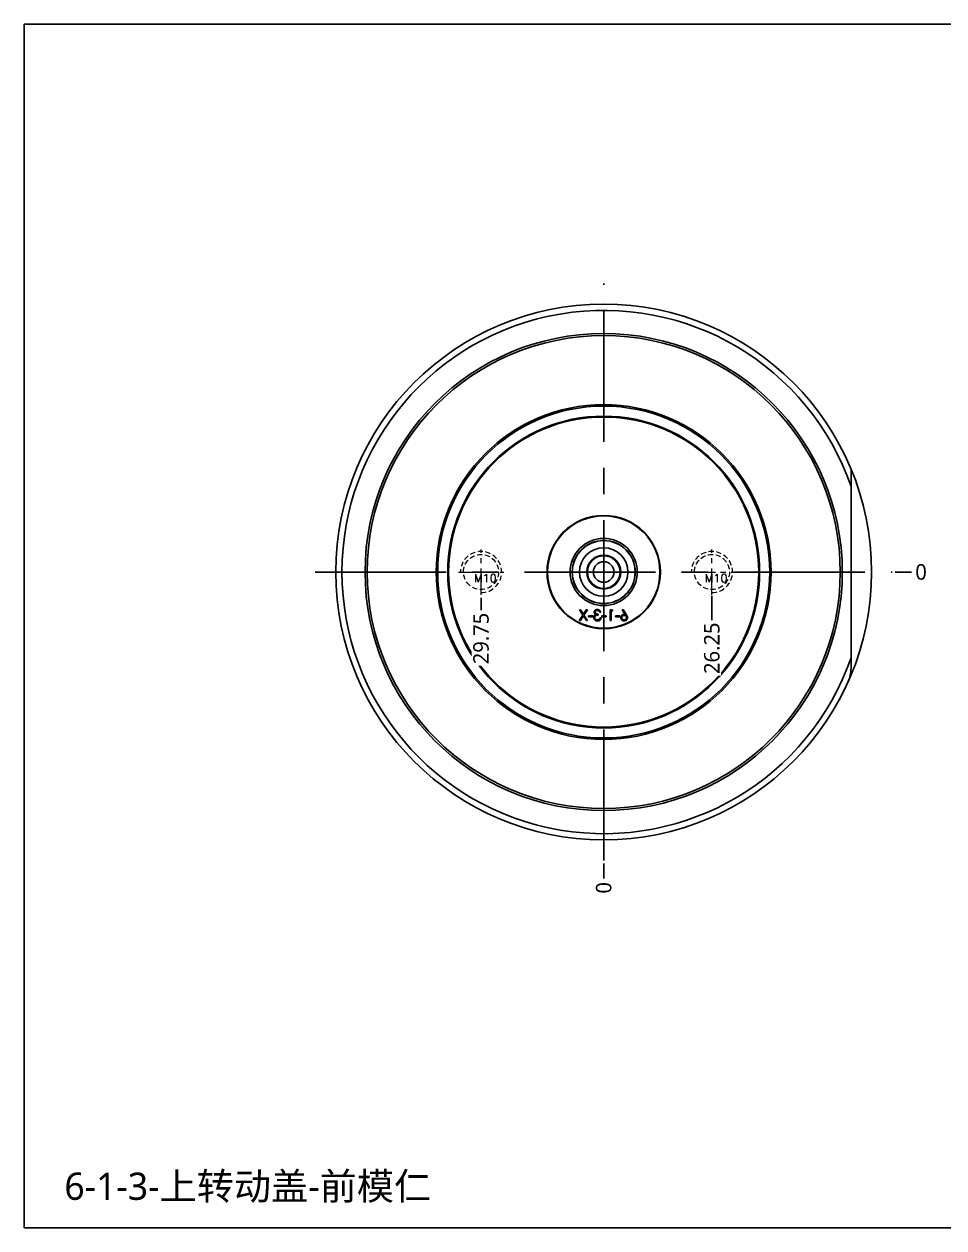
# Model space of a CAD drawing. Header units: millimetres. Extents: x 28 to 1246, y 183 to 662.
# Drawn here: x 832.6 to 1055.7, y 182.9 to 475.1 of the extents above; entities that cross this region are included whole.
import ezdxf
from ezdxf.lldxf.tags import DXFTag

# ---------------------------------------------------------------- set-up
doc = ezdxf.new("R2010")
doc.units = ezdxf.units.MM
doc.linetypes.add('CENTER', pattern=[50.8, 31.75, -6.35, 6.35, -6.35])
doc.linetypes.add('HIDDEN', pattern=[9.525, 6.35, -3.175])
doc.layers.add('1', color=7, linetype='Continuous', true_color=0xffffff)
for name, color, linetype, lineweight in [('dim', 82, 'Continuous', 9), ('moldbase', 7, 'Continuous', 20), ('screw', 33, 'Continuous', 13)]:
    doc.layers.add(name, color=color, linetype=linetype, lineweight=lineweight)
doc.styles.add('Capful-A', font='')
doc.styles.get("Standard").update_dxf_attribs({"font": 'arial.ttf'})
doc.styles.add('TXT', font='txt.shx', dxfattribs={"bigfont": 'gbcbig.shx'})
doc.styles.get('Capful-A').set_extended_font_data('Microsoft YaHei')
tags = doc.linetypes.add('DASHED', pattern=[25.72, 12.86, -12.86]).pattern_tags.tags
tags[6:7] = [DXFTag(74, 4), DXFTag(75, 0), DXFTag(340, '0'), DXFTag(46, 0.0), DXFTag(50, 0.0), DXFTag(44, 0.0), DXFTag(45, 0.0)]
tags[4:5] = [DXFTag(74, 4), DXFTag(75, 0), DXFTag(340, '0'), DXFTag(46, 0.0), DXFTag(50, 0.0), DXFTag(44, 0.0), DXFTag(45, 0.0)]
doc.dimstyles.new('Capful-A-1.5', dxfattribs={"dimscale": 1.5, "dimtxt": 2.5, "dimasz": 2.5, "dimexe": 1.5, "dimexo": 1, "dimgap": 1.5, "dimtad": 0, "dimdsep": 46, "dimtxsty": 'Capful-A', "dimcen": 0, "dimclrt": 2, "dimazin": 2, "dimtfac": 1, "dimtmove": 0, "dimatfit": 3, "dimfxl": 0, "dimtolj": 1, "dimtzin": 0, "dimarcsym": 0})

# ---------------------------------------------------------------- blocks, each defined once
blk = doc.blocks.new('TK')
for p, q in [((0, 0), (0, 294)), ((0, 294), (415.8, 294)), ((415.8, 0), (0, 0))]:
    blk.add_line(p, q)
blk = doc.blocks.new('screw_m10_g')
at = {"layer": 'screw', "color": 1, "linetype": 'CENTER', "ltscale": 0.2}
for p, q in [((0, -5.5), (0, 5.5)), ((-5.5, 0), (5.5, 0))]:
    blk.add_line(p, q, dxfattribs=at)
at = {"layer": 'screw', "color": 33, "linetype": 'HIDDEN', "ltscale": 0.2}
blk.add_circle((0, 0), 4.25, dxfattribs=at)
at = {"layer": 'screw', "color": 92, "linetype": 'HIDDEN', "ltscale": 0.2}
blk.add_arc((0, 0), 5, 270, 180, dxfattribs=at)
at = {"layer": 'screw', "color": 6, "style": 'TXT'}
blk.add_text('M10', height=2, dxfattribs=at).set_placement((-1.7, -2.5))
blk = doc.blocks.new('*D99')
at = {"layer": 'Defpoints', "color": 0, "transparency": 16777216}
for p in [(973.22, 342.11), (1043.22, 342.11)]:
    blk.add_point(p, dxfattribs=at)
at = {"layer": 'dim', "color": 0, "lineweight": -2, "transparency": 16777216}
blk.add_line((1043.96, 342.11), (1048.23, 342.11), dxfattribs=at)
at = {"layer": 'dim', "color": 2, "transparency": 16777216, "insert": (1050.21, 342.11), "char_height": 3.75, "attachment_point": 5, "style": 'Capful-A', "bg_fill": 3, "box_fill_scale": 1.1, "bg_fill_color": 256, "bg_fill_true_color": 13158600, "bg_fill_transparency": 0}
blk.add_mtext('\\A1;0', dxfattribs=at)
at = {"layer": 'Defpoints', "color": 0, "transparency": 16777216}
blk.add_point((1048.23, 342.11), dxfattribs=at)
blk = doc.blocks.new('*D100')
at = {"layer": 'Defpoints', "color": 0, "transparency": 16777216}
for p in [(973.22, 342.11), (973.22, 272.11)]:
    blk.add_point(p, dxfattribs=at)
at = {"layer": 'dim', "color": 0, "lineweight": -2, "transparency": 16777216}
blk.add_line((973.22, 271.36), (973.22, 267.45), dxfattribs=at)
at = {"layer": 'dim', "color": 2, "transparency": 16777216, "insert": (973.22, 265.47), "char_height": 3.75, "attachment_point": 5, "rotation": 90, "style": 'Capful-A', "bg_fill": 3, "box_fill_scale": 1.1, "bg_fill_color": 256, "bg_fill_true_color": 13158600, "bg_fill_transparency": 0}
blk.add_mtext('\\A1;0', dxfattribs=at)
at = {"layer": 'Defpoints', "color": 0, "transparency": 16777216}
blk.add_point((973.22, 267.45), dxfattribs=at)
blk = doc.blocks.new('*D101')
at = {"layer": 'Defpoints', "color": 0, "transparency": 16777216}
for p in [(973.22, 342.11), (999.47, 337.11)]:
    blk.add_point(p, dxfattribs=at)
at = {"layer": 'dim', "color": 0, "lineweight": -2, "transparency": 16777216}
blk.add_line((999.47, 336.36), (999.47, 330.45), dxfattribs=at)
at = {"layer": 'dim', "color": 2, "transparency": 16777216, "insert": (999.47, 323.61), "char_height": 3.75, "attachment_point": 5, "rotation": 90, "style": 'Capful-A', "bg_fill": 3, "box_fill_scale": 1.1, "bg_fill_color": 256, "bg_fill_true_color": 13158600, "bg_fill_transparency": 0}
blk.add_mtext('\\A1;26.25', dxfattribs=at)
at = {"layer": 'Defpoints', "color": 0, "transparency": 16777216}
blk.add_point((999.47, 330.45), dxfattribs=at)
blk = doc.blocks.new('*D102')
at = {"layer": 'Defpoints', "color": 0, "transparency": 16777216}
for p in [(973.22, 342.11), (943.47, 336.61)]:
    blk.add_point(p, dxfattribs=at)
at = {"layer": 'dim', "color": 0, "lineweight": -2, "transparency": 16777216}
blk.add_line((943.47, 335.86), (943.47, 332.82), dxfattribs=at)
at = {"layer": 'dim', "color": 2, "transparency": 16777216, "insert": (943.47, 325.98), "char_height": 3.75, "attachment_point": 5, "rotation": 90, "style": 'Capful-A', "bg_fill": 3, "box_fill_scale": 1.1, "bg_fill_color": 256, "bg_fill_true_color": 13158600, "bg_fill_transparency": 0}
blk.add_mtext('\\A1;29.75', dxfattribs=at)
at = {"layer": 'Defpoints', "color": 0, "transparency": 16777216}
blk.add_point((943.47, 332.82), dxfattribs=at)

msp = doc.modelspace()

# ---------------------------------------------------------------- linework, layer by layer
at = {"layer": '1', "color": 1, "linetype": 'CENTER'}
for p, q in [((973.215, 272.113), (973.215, 412.113)), ((903.215, 342.113), (1043.215, 342.113))]:
    msp.add_line(p, q, dxfattribs=at)
at = {"layer": '1', "color": 8, "linetype": 'DASHED'}
msp.add_line((1033.215, 318.767), (1033.215, 367.113), dxfattribs=at)
at = {"layer": '1', "color": 7, "linetype": 'Continuous'}
for p, q in [((967.288, 330.32), (968.156, 331.676)), ((967.288, 330.32), (967.308, 330.33)), ((967.564, 330.32), (967.288, 330.32)), ((967.308, 330.33), (968.169, 331.676)), ((967.558, 330.33), (967.308, 330.33)), ((967.322, 332.979), (967.342, 332.968)), ((968.156, 331.676), (967.322, 332.979)), ((967.322, 332.979), (967.598, 332.979)), ((968.169, 331.676), (967.342, 332.968)), ((967.342, 332.968), (967.592, 332.968)), ((968.294, 331.48), (967.558, 330.33)), ((967.564, 330.32), (967.558, 330.33)), ((968.294, 331.461), (967.564, 330.32)), ((967.598, 332.979), (967.592, 332.968)), ((967.592, 332.968), (968.294, 331.872)), ((967.598, 332.979), (968.294, 331.891)), ((968.156, 331.676), (968.169, 331.676)), ((968.294, 331.891), (968.99, 332.979)), ((968.294, 331.872), (968.996, 332.968)), ((968.294, 331.891), (968.294, 331.872)), ((969.03, 330.33), (968.294, 331.48)), ((968.294, 331.461), (968.294, 331.48)), ((969.024, 330.32), (968.294, 331.461)), ((969.246, 332.968), (968.419, 331.676)), ((968.419, 331.676), (969.28, 330.33)), ((968.431, 331.676), (968.419, 331.676)), ((969.266, 332.979), (968.431, 331.676)), ((968.431, 331.676), (969.3, 330.32)), ((968.99, 332.979), (968.996, 332.968)), ((968.99, 332.979), (969.266, 332.979)), ((968.996, 332.968), (969.246, 332.968)), ((969.024, 330.32), (969.03, 330.33)), ((969.3, 330.32), (969.024, 330.32)), ((969.28, 330.33), (969.03, 330.33)), ((969.266, 332.979), (969.246, 332.968)), ((969.3, 330.32), (969.28, 330.33)), ((969.521, 331.206), (969.521, 331.479)), ((969.521, 331.479), (970.544, 331.479)), ((969.521, 331.479), (969.532, 331.468)), ((969.521, 331.206), (969.532, 331.217)), ((970.544, 331.206), (969.521, 331.206)), ((969.532, 331.217), (969.532, 331.468)), ((969.532, 331.468), (970.533, 331.468)), ((970.533, 331.217), (969.532, 331.217)), ((970.544, 331.479), (970.533, 331.468)), ((970.533, 331.468), (970.533, 331.217)), ((970.544, 331.206), (970.533, 331.217)), ((970.544, 331.479), (970.544, 331.206)), ((970.919, 332.356), (970.93, 332.356)), ((971.021, 331.087), (971.011, 331.087)), ((971.158, 332.357), (971.147, 332.357)), ((971.23, 331.809), (971.25, 331.807)), ((971.692, 332.774), (971.692, 332.785)), ((971.696, 333.047), (971.696, 333.036)), ((971.698, 330.524), (971.698, 330.514)), ((971.703, 330.252), (971.703, 330.262)), ((971.839, 331.922), (971.829, 331.912)), ((971.829, 331.912), (971.829, 331.659)), ((971.839, 331.649), (971.829, 331.659)), ((971.839, 331.922), (971.839, 331.649)), ((972.143, 330.668), (972.149, 330.66)), ((972.249, 332.365), (972.255, 332.376)), ((972.487, 332.365), (972.249, 332.365)), ((972.474, 332.376), (972.255, 332.376)), ((972.351, 331.036), (972.589, 331.036)), ((972.351, 331.036), (972.359, 331.025)), ((972.359, 331.025), (972.577, 331.025)), ((972.487, 332.365), (972.474, 332.376)), ((972.589, 331.036), (972.577, 331.025)), ((972.794, 331.479), (972.805, 331.468)), ((972.794, 331.206), (972.794, 331.479)), ((972.794, 331.479), (973.817, 331.479)), ((972.794, 331.206), (972.805, 331.217)), ((973.817, 331.206), (972.794, 331.206)), ((972.805, 331.217), (972.805, 331.468)), ((972.805, 331.468), (973.806, 331.468)), ((973.806, 331.217), (972.805, 331.217)), ((973.817, 331.479), (973.806, 331.468)), ((973.806, 331.468), (973.806, 331.217)), ((973.817, 331.206), (973.806, 331.217)), ((973.817, 331.479), (973.817, 331.206)), ((974.805, 332.979), (974.816, 332.968)), ((974.805, 330.32), (974.805, 332.979)), ((974.805, 332.979), (975.297, 332.979)), ((974.805, 330.32), (974.816, 330.33)), ((975.044, 330.32), (974.805, 330.32)), ((974.816, 330.33), (974.816, 332.968)), ((974.816, 332.968), (975.291, 332.968)), ((975.033, 330.33), (974.816, 330.33)), ((975.435, 332.717), (975.033, 332.717)), ((975.044, 332.706), (975.033, 332.717)), ((975.033, 332.717), (975.033, 330.33)), ((975.044, 330.32), (975.033, 330.33)), ((975.453, 332.706), (975.044, 332.706)), ((975.044, 332.706), (975.044, 330.32)), ((975.297, 332.979), (975.291, 332.968)), ((975.291, 332.968), (975.435, 332.717)), ((975.297, 332.979), (975.453, 332.706)), ((975.453, 332.706), (975.435, 332.717)), ((976.067, 331.479), (976.077, 331.468)), ((976.067, 331.206), (976.067, 331.479)), ((976.067, 331.479), (977.089, 331.479)), ((976.067, 331.206), (976.077, 331.217)), ((977.089, 331.206), (976.067, 331.206)), ((976.077, 331.217), (976.077, 331.468)), ((976.077, 331.468), (977.079, 331.468)), ((977.079, 331.217), (976.077, 331.217)), ((977.089, 331.479), (977.079, 331.468)), ((977.079, 331.468), (977.079, 331.217)), ((977.089, 331.206), (977.079, 331.217)), ((977.089, 331.479), (977.089, 331.206)), ((977.362, 331.066), (977.373, 331.066)), ((977.601, 331.052), (977.59, 331.052)), ((977.724, 332.903), (977.908, 333.047)), ((978.426, 331.828), (977.724, 332.903)), ((977.724, 332.903), (977.738, 332.9)), ((977.738, 332.9), (977.905, 333.032)), ((978.448, 331.814), (977.738, 332.9)), ((977.908, 333.047), (977.905, 333.032)), ((977.905, 333.032), (978.692, 331.828)), ((977.908, 333.047), (978.701, 331.834)), ((978.18, 330.524), (978.18, 330.514)), ((978.193, 330.252), (978.193, 330.262)), ((978.201, 331.581), (978.201, 331.592)), ((978.701, 331.834), (978.692, 331.828)), ((978.76, 331.052), (978.77, 331.052)), ((978.998, 331.061), (978.988, 331.061))]:
    msp.add_line(p, q, dxfattribs=at)
for radius in [65, 57.886, 57.383, 57.383, 40.624, 40.624, 40.27, 37.833, 37.795, 37.623, 13.746, 13.746, 13.625, 8.142, 7.649, 7.64, 7.629, 5.889, 4.121, 4.086, 3.993, 2.485]:
    msp.add_circle((973.215, 342.113), radius, dxfattribs=at)
at = {"layer": '1', "color": 8, "linetype": 'DASHED'}
for centre, radius, start, end in [((973.215, 342.113), 63.5, 19.11173, 340.88827), ((1025.215, 318.767), 8, 335.82246, 0)]:
    msp.add_arc(centre, radius, start, end, dxfattribs=at)
at = {"layer": '1', "color": 7, "linetype": 'Continuous'}
for radius, start, end in [(37.789, 180, 179.99437), (3.967, 180.00563, 180)]:
    msp.add_arc((973.215, 342.113), radius, start, end, dxfattribs=at)
for centre, major_axis, ratio, start_param, end_param in [((978.138, 330.204), (0.161, 1.642), 0.9986253, 6.2049893, 6.3729992), ((978.137, 330.193), (0.161, 1.642), 0.9986253, 6.1909007, 6.3723717), ((978.206, 330.896), (-1.462, 1.206), 0.4652918, 4.9229894, 4.9373675)]:
    msp.add_ellipse(centre, major_axis=major_axis, ratio=ratio, start_param=start_param, end_param=end_param, dxfattribs=at)
for points, knots in [([(970.784, 331.084), (970.782, 331.131), (970.784, 331.176), (970.793, 331.244), (970.797, 331.266), (970.805, 331.3), (970.807, 331.311), (970.814, 331.333), (970.817, 331.344), (970.835, 331.399), (970.853, 331.441), (970.886, 331.501), (970.898, 331.52), (970.923, 331.558), (970.937, 331.577), (970.952, 331.595)], [0, 0, 0, 0, 0.25, 0.25, 0.375, 0.375, 0.4375, 0.4375, 0.5, 0.5, 0.75, 0.75, 0.875, 0.875, 1, 1, 1, 1]), ([(970.784, 331.084), (970.785, 331.083), (970.787, 331.082), (970.791, 331.08), (970.793, 331.077), (970.795, 331.075)], [0, 0, 0, 0, 0.499659, 0.499659, 1, 1, 1, 1]), ([(971.703, 330.252), (971.644, 330.253), (971.586, 330.256), (971.47, 330.275), (971.414, 330.289), (971.248, 330.347), (971.146, 330.408), (970.973, 330.566), (970.905, 330.663), (970.833, 330.823), (970.814, 330.879), (970.79, 330.985), (970.786, 331.034), (970.784, 331.084)], [0, 0, 0, 0, 0.1272926, 0.1272926, 0.2545851, 0.2545851, 0.5091702, 0.5091702, 0.7637553, 0.7637553, 0.8910479, 0.8910479, 1, 1, 1, 1]), ([(970.795, 331.075), (970.792, 331.122), (970.794, 331.168), (970.803, 331.237), (970.807, 331.259), (970.815, 331.293), (970.817, 331.305), (970.824, 331.327), (970.827, 331.338), (970.845, 331.394), (970.863, 331.436), (970.897, 331.497), (970.909, 331.517), (970.935, 331.556), (970.949, 331.574), (970.963, 331.593)], [0, 0, 0, 0, 0.25, 0.25, 0.375, 0.375, 0.4375, 0.4375, 0.5, 0.5, 0.75, 0.75, 0.875, 0.875, 1, 1, 1, 1]), ([(971.703, 330.262), (971.644, 330.264), (971.587, 330.266), (971.473, 330.285), (971.416, 330.299), (971.253, 330.357), (971.152, 330.417), (970.982, 330.572), (970.914, 330.669), (970.842, 330.827), (970.824, 330.882), (970.801, 330.983), (970.797, 331.028), (970.795, 331.075)], [0, 0, 0, 0, 0.1280572, 0.1280572, 0.2563145, 0.2563145, 0.512829, 0.512829, 0.7693435, 0.7693435, 0.8976008, 0.8976008, 1, 1, 1, 1]), ([(970.919, 332.356), (970.921, 332.404), (970.924, 332.452), (970.947, 332.546), (970.964, 332.591), (971.028, 332.72), (971.089, 332.797), (971.236, 332.921), (971.322, 332.968), (971.458, 333.015), (971.505, 333.028), (971.599, 333.044), (971.648, 333.045), (971.696, 333.047)], [0, 0, 0, 0, 0.125, 0.125, 0.25, 0.25, 0.5, 0.5, 0.75, 0.75, 0.875, 0.875, 1, 1, 1, 1]), ([(971.23, 331.809), (971.184, 331.84), (971.14, 331.873), (971.062, 331.95), (971.028, 331.994), (970.972, 332.088), (970.952, 332.14), (970.931, 332.22), (970.926, 332.247), (970.921, 332.301), (970.92, 332.329), (970.919, 332.356)], [0, 0, 0, 0, 0.25, 0.25, 0.5, 0.5, 0.75, 0.75, 0.875, 0.875, 1, 1, 1, 1]), ([(970.93, 332.356), (970.932, 332.404), (970.935, 332.451), (970.957, 332.542), (970.974, 332.587), (971.037, 332.714), (971.097, 332.79), (971.242, 332.912), (971.327, 332.958), (971.461, 333.005), (971.507, 333.017), (971.6, 333.033), (971.648, 333.035), (971.696, 333.036)], [0, 0, 0, 0, 0.1247302, 0.1247302, 0.2498005, 0.2498005, 0.4999413, 0.4999413, 0.750082, 0.750082, 0.8751523, 0.8751523, 1, 1, 1, 1]), ([(971.25, 331.807), (971.245, 331.811), (971.24, 331.814), (971.19, 331.849), (971.147, 331.881), (971.07, 331.957), (971.036, 332), (970.982, 332.093), (970.962, 332.143), (970.942, 332.222), (970.937, 332.248), (970.931, 332.302), (970.93, 332.329), (970.93, 332.356)], [0, 0, 0, 0, 0.0268155, 0.0268155, 0.2702571, 0.2702571, 0.5136987, 0.5136987, 0.7571404, 0.7571404, 0.8788612, 0.8788612, 1, 1, 1, 1]), ([(970.952, 331.595), (970.968, 331.615), (970.984, 331.634), (971.023, 331.675), (971.046, 331.695), (971.095, 331.733), (971.12, 331.751), (971.174, 331.782), (971.202, 331.796), (971.23, 331.809)], [0, 0, 0, 0, 0.2153439, 0.2153439, 0.476896, 0.476896, 0.738448, 0.738448, 1, 1, 1, 1]), ([(970.952, 331.595), (970.952, 331.595), (970.953, 331.595), (970.955, 331.594), (970.956, 331.594), (970.959, 331.593), (970.96, 331.593), (970.962, 331.593), (970.963, 331.593), (970.963, 331.593), (970.963, 331.593), (970.963, 331.593)], [0, 0, 0, 0, 0.1867789, 0.1867789, 0.5016468, 0.5016468, 0.8165244, 0.8165244, 0.9739674, 0.9739674, 1, 1, 1, 1]), ([(970.963, 331.593), (970.978, 331.611), (970.993, 331.629), (971.03, 331.667), (971.053, 331.687), (971.101, 331.725), (971.126, 331.742), (971.179, 331.773), (971.206, 331.786), (971.24, 331.802), (971.245, 331.805), (971.25, 331.807)], [0, 0, 0, 0, 0.1924884, 0.1924884, 0.4451938, 0.4451938, 0.6978992, 0.6978992, 0.9506045, 0.9506045, 1, 1, 1, 1]), ([(971.02, 331.182), (971.018, 331.174), (971.017, 331.165), (971.013, 331.134), (971.012, 331.11), (971.011, 331.087), (971.011, 331.087), (971.011, 331.087)], [0, 0, 0, 0, 0.2573112, 0.2573112, 0.996161, 0.996161, 1, 1, 1, 1]), ([(971.011, 331.087), (971.011, 331.087), (971.011, 331.087), (971.011, 331.066), (971.012, 331.045), (971.017, 331.003), (971.021, 330.983), (971.036, 330.922), (971.051, 330.883), (971.11, 330.773), (971.167, 330.709), (971.297, 330.606), (971.373, 330.569), (971.493, 330.534), (971.534, 330.526), (971.616, 330.516), (971.657, 330.514), (971.698, 330.514), (971.698, 330.514), (971.698, 330.514)], [0, 0, 0, 0, 0.0003685, 0.0003685, 0.0628341, 0.0628341, 0.1252997, 0.1252997, 0.2502309, 0.2502309, 0.5000933, 0.5000933, 0.7499557, 0.7499557, 0.8748869, 0.8748869, 0.9998181, 0.9998181, 1, 1, 1, 1]), ([(971.839, 331.649), (971.747, 331.644), (971.655, 331.637), (971.518, 331.614), (971.472, 331.605), (971.384, 331.578), (971.341, 331.56), (971.26, 331.515), (971.222, 331.488), (971.155, 331.424), (971.125, 331.388), (971.075, 331.31), (971.055, 331.268), (971.035, 331.202), (971.029, 331.179), (971.023, 331.133), (971.022, 331.11), (971.021, 331.087)], [0, 0, 0, 0, 0.25, 0.25, 0.375, 0.375, 0.5, 0.5, 0.625, 0.625, 0.75, 0.75, 0.875, 0.875, 0.9375, 0.9375, 1, 1, 1, 1]), ([(971.021, 331.087), (971.022, 331.066), (971.022, 331.046), (971.027, 331.005), (971.031, 330.985), (971.046, 330.926), (971.06, 330.887), (971.118, 330.779), (971.174, 330.717), (971.303, 330.616), (971.377, 330.579), (971.495, 330.544), (971.535, 330.537), (971.617, 330.526), (971.657, 330.525), (971.698, 330.524)], [0, 0, 0, 0, 0.0625, 0.0625, 0.125, 0.125, 0.25, 0.25, 0.5, 0.5, 0.75, 0.75, 0.875, 0.875, 1, 1, 1, 1]), ([(971.692, 332.785), (971.692, 332.785), (971.692, 332.785), (971.661, 332.784), (971.629, 332.783), (971.566, 332.775), (971.534, 332.769), (971.442, 332.744), (971.382, 332.717), (971.279, 332.642), (971.232, 332.597), (971.181, 332.514), (971.169, 332.484), (971.156, 332.437), (971.152, 332.422), (971.148, 332.389), (971.147, 332.373), (971.147, 332.357), (971.147, 332.357), (971.147, 332.357)], [0, 0, 0, 0, 0.0004065, 0.0004065, 0.1252914, 0.1252914, 0.2501763, 0.2501763, 0.499946, 0.499946, 0.7497157, 0.7497157, 0.8746006, 0.8746006, 0.937043, 0.937043, 0.9994854, 0.9994854, 1, 1, 1, 1]), ([(971.147, 332.357), (971.147, 332.357), (971.147, 332.357), (971.148, 332.338), (971.149, 332.319), (971.155, 332.281), (971.16, 332.262), (971.179, 332.207), (971.198, 332.173), (971.267, 332.081), (971.332, 332.037), (971.469, 331.971), (971.541, 331.948), (971.652, 331.926), (971.689, 331.92), (971.761, 331.913), (971.795, 331.912), (971.829, 331.912)], [0, 0, 0, 0, 0.0004357, 0.0004357, 0.0636393, 0.0636393, 0.1268429, 0.1268429, 0.2532502, 0.2532502, 0.5060647, 0.5060647, 0.7588792, 0.7588792, 0.8852864, 0.8852864, 1, 1, 1, 1]), ([(971.692, 332.774), (971.661, 332.773), (971.63, 332.772), (971.567, 332.765), (971.536, 332.759), (971.446, 332.734), (971.387, 332.708), (971.286, 332.634), (971.24, 332.59), (971.191, 332.509), (971.179, 332.48), (971.166, 332.435), (971.162, 332.42), (971.158, 332.389), (971.158, 332.373), (971.158, 332.357)], [0, 0, 0, 0, 0.125, 0.125, 0.25, 0.25, 0.5, 0.5, 0.75, 0.75, 0.875, 0.875, 0.9375, 0.9375, 1, 1, 1, 1]), ([(971.158, 332.357), (971.159, 332.338), (971.16, 332.32), (971.165, 332.283), (971.17, 332.265), (971.188, 332.212), (971.207, 332.179), (971.274, 332.09), (971.338, 332.046), (971.472, 331.981), (971.544, 331.958), (971.654, 331.936), (971.691, 331.93), (971.765, 331.923), (971.802, 331.923), (971.839, 331.922)], [0, 0, 0, 0, 0.0625, 0.0625, 0.125, 0.125, 0.25, 0.25, 0.5, 0.5, 0.75, 0.75, 0.875, 0.875, 1, 1, 1, 1]), ([(971.829, 331.659), (971.74, 331.654), (971.65, 331.647), (971.516, 331.624), (971.47, 331.615), (971.391, 331.591), (971.357, 331.578), (971.325, 331.562)], [0, 0, 0, 0, 0.5218568, 0.5218568, 0.7924892, 0.7924892, 1, 1, 1, 1]), ([(972.255, 332.376), (972.231, 332.43), (972.205, 332.484), (972.153, 332.56), (972.135, 332.585), (972.093, 332.632), (972.07, 332.654), (971.996, 332.712), (971.938, 332.741), (971.848, 332.768), (971.817, 332.775), (971.755, 332.783), (971.724, 332.784), (971.693, 332.785), (971.693, 332.785), (971.692, 332.785)], [0, 0, 0, 0, 0.2428752, 0.2428752, 0.3689933, 0.3689933, 0.4951113, 0.4951113, 0.7473473, 0.7473473, 0.8734653, 0.8734653, 0.9995834, 0.9995834, 1, 1, 1, 1]), ([(972.249, 332.365), (972.224, 332.421), (972.197, 332.477), (972.145, 332.554), (972.127, 332.579), (972.086, 332.625), (972.063, 332.646), (971.99, 332.703), (971.934, 332.731), (971.845, 332.758), (971.815, 332.764), (971.754, 332.772), (971.723, 332.773), (971.692, 332.774)], [0, 0, 0, 0, 0.25, 0.25, 0.375, 0.375, 0.5, 0.5, 0.75, 0.75, 0.875, 0.875, 1, 1, 1, 1]), ([(971.696, 333.047), (971.743, 333.046), (971.791, 333.043), (971.861, 333.031), (971.885, 333.026), (971.931, 333.015), (971.954, 333.007), (972.021, 332.983), (972.063, 332.962), (972.114, 332.932), (972.124, 332.925), (972.144, 332.912), (972.154, 332.905), (972.182, 332.884), (972.201, 332.869), (972.254, 332.822), (972.286, 332.787), (972.322, 332.74), (972.329, 332.73), (972.343, 332.711), (972.35, 332.701), (972.369, 332.671), (972.381, 332.65), (972.414, 332.588), (972.432, 332.545), (972.464, 332.457), (972.476, 332.411), (972.487, 332.365)], [0, 0, 0, 0, 0.125, 0.125, 0.1875, 0.1875, 0.25, 0.25, 0.375, 0.375, 0.40625, 0.40625, 0.4375, 0.4375, 0.5, 0.5, 0.625, 0.625, 0.65625, 0.65625, 0.6875, 0.6875, 0.75, 0.75, 0.875, 0.875, 1, 1, 1, 1]), ([(971.696, 333.036), (971.743, 333.036), (971.789, 333.033), (971.882, 333.017), (971.927, 333.006), (971.98, 332.987), (971.99, 332.983), (971.999, 332.979)], [0, 0, 0, 0, 0.4512089, 0.4512089, 0.9032347, 0.9032347, 1, 1, 1, 1]), ([(971.698, 330.524), (971.738, 330.525), (971.778, 330.526), (971.856, 330.537), (971.895, 330.545), (971.971, 330.569), (972.008, 330.583), (972.079, 330.621), (972.111, 330.644), (972.143, 330.668)], [0, 0, 0, 0, 0.25, 0.25, 0.5, 0.5, 0.75, 0.75, 1, 1, 1, 1]), ([(971.698, 330.514), (971.698, 330.514), (971.698, 330.514), (971.738, 330.514), (971.779, 330.516), (971.858, 330.527), (971.898, 330.535), (971.975, 330.559), (972.013, 330.574), (972.084, 330.612), (972.117, 330.635), (972.149, 330.66), (972.149, 330.66), (972.149, 330.66)], [0, 0, 0, 0, 0.0003742, 0.0003742, 0.2501071, 0.2501071, 0.4998399, 0.4998399, 0.7495728, 0.7495728, 0.9993057, 0.9993057, 1, 1, 1, 1]), ([(972.589, 331.036), (972.579, 330.982), (972.567, 330.929), (972.535, 330.826), (972.516, 330.775), (972.445, 330.628), (972.382, 330.538), (972.221, 330.392), (972.125, 330.336), (971.971, 330.284), (971.918, 330.271), (971.811, 330.255), (971.757, 330.253), (971.703, 330.252)], [0, 0, 0, 0, 0.125, 0.125, 0.25, 0.25, 0.5, 0.5, 0.75, 0.75, 0.875, 0.875, 1, 1, 1, 1]), ([(972.577, 331.025), (972.567, 330.976), (972.556, 330.928), (972.525, 330.829), (972.506, 330.779), (972.436, 330.634), (972.374, 330.545), (972.215, 330.401), (972.121, 330.346), (971.968, 330.294), (971.916, 330.281), (971.81, 330.265), (971.757, 330.263), (971.703, 330.262)], [0, 0, 0, 0, 0.1163074, 0.1163074, 0.2425796, 0.2425796, 0.495124, 0.495124, 0.7476684, 0.7476684, 0.8739406, 0.8739406, 1, 1, 1, 1]), ([(972.143, 330.668), (972.156, 330.68), (972.169, 330.692), (972.194, 330.718), (972.205, 330.732), (972.238, 330.774), (972.256, 330.805), (972.29, 330.868), (972.305, 330.9), (972.33, 330.967), (972.34, 331.001), (972.351, 331.036)], [0, 0, 0, 0, 0.125, 0.125, 0.25, 0.25, 0.5, 0.5, 0.75, 0.75, 1, 1, 1, 1]), ([(972.149, 330.66), (972.149, 330.66), (972.149, 330.66), (972.163, 330.672), (972.177, 330.684), (972.202, 330.711), (972.213, 330.725), (972.247, 330.768), (972.265, 330.799), (972.299, 330.863), (972.314, 330.896), (972.339, 330.961), (972.349, 330.993), (972.359, 331.025)], [0, 0, 0, 0, 0.0007911, 0.0007911, 0.1280108, 0.1280108, 0.2552304, 0.2552304, 0.5096696, 0.5096696, 0.7641089, 0.7641089, 1, 1, 1, 1]), ([(972.254, 332.805), (972.304, 332.752), (972.347, 332.691), (972.403, 332.585), (972.422, 332.542), (972.452, 332.458), (972.463, 332.417), (972.474, 332.376)], [0, 0, 0, 0, 0.4515671, 0.4515671, 0.7393324, 0.7393324, 1, 1, 1, 1]), ([(977.362, 331.066), (977.364, 331.118), (977.366, 331.17), (977.385, 331.272), (977.399, 331.322), (977.457, 331.466), (977.517, 331.553), (977.628, 331.662), (977.667, 331.695), (977.753, 331.753), (977.799, 331.778), (977.895, 331.817), (977.945, 331.831), (978.047, 331.849), (978.099, 331.852), (978.151, 331.854)], [0, 0, 0, 0, 0.125, 0.125, 0.25, 0.25, 0.5, 0.5, 0.625, 0.625, 0.75, 0.75, 0.875, 0.875, 1, 1, 1, 1]), ([(978.193, 330.252), (978.139, 330.253), (978.085, 330.256), (977.978, 330.276), (977.926, 330.291), (977.775, 330.35), (977.681, 330.408), (977.525, 330.557), (977.462, 330.649), (977.401, 330.799), (977.386, 330.851), (977.366, 330.958), (977.364, 331.012), (977.362, 331.066)], [0, 0, 0, 0, 0.125, 0.125, 0.25, 0.25, 0.5, 0.5, 0.75, 0.75, 0.875, 0.875, 1, 1, 1, 1]), ([(977.373, 331.066), (977.374, 331.118), (977.377, 331.168), (977.395, 331.269), (977.409, 331.318), (977.466, 331.46), (977.526, 331.546), (977.635, 331.654), (977.674, 331.687), (977.758, 331.744), (977.804, 331.768), (977.899, 331.807), (977.948, 331.821), (978.049, 331.839), (978.099, 331.842), (978.151, 331.843)], [0, 0, 0, 0, 0.1248189, 0.1248189, 0.2498767, 0.2498767, 0.4999924, 0.4999924, 0.6250502, 0.6250502, 0.7501081, 0.7501081, 0.8751659, 0.8751659, 1, 1, 1, 1]), ([(978.193, 330.262), (978.139, 330.264), (978.086, 330.267), (977.981, 330.286), (977.929, 330.301), (977.78, 330.36), (977.688, 330.417), (977.533, 330.564), (977.471, 330.654), (977.411, 330.802), (977.396, 330.854), (977.377, 330.959), (977.374, 331.012), (977.373, 331.066)], [0, 0, 0, 0, 0.1247865, 0.1247865, 0.2498496, 0.2498496, 0.4999758, 0.4999758, 0.750102, 0.750102, 0.8751651, 0.8751651, 1, 1, 1, 1]), ([(978.201, 331.592), (978.201, 331.592), (978.201, 331.592), (978.164, 331.59), (978.126, 331.589), (978.051, 331.578), (978.015, 331.569), (977.907, 331.533), (977.841, 331.494), (977.725, 331.398), (977.675, 331.339), (977.623, 331.237), (977.611, 331.201), (977.598, 331.146), (977.595, 331.127), (977.591, 331.089), (977.591, 331.07), (977.59, 331.052), (977.59, 331.052), (977.59, 331.052)], [0, 0, 0, 0, 0.0003455, 0.0003455, 0.1252657, 0.1252657, 0.2501858, 0.2501858, 0.5000262, 0.5000262, 0.7498665, 0.7498665, 0.8747867, 0.8747867, 0.9372468, 0.9372468, 0.9997068, 0.9997068, 1, 1, 1, 1]), ([(977.59, 331.052), (977.59, 331.051), (977.59, 331.051), (977.591, 331.015), (977.594, 330.977), (977.61, 330.905), (977.622, 330.87), (977.67, 330.769), (977.718, 330.711), (977.801, 330.638), (977.831, 330.616), (977.894, 330.578), (977.928, 330.562), (977.998, 330.537), (978.034, 330.528), (978.107, 330.516), (978.144, 330.515), (978.18, 330.514), (978.18, 330.514), (978.18, 330.514)], [0, 0, 0, 0, 0.0002995, 0.0002995, 0.1252172, 0.1252172, 0.250135, 0.250135, 0.4999705, 0.4999705, 0.6248882, 0.6248882, 0.749806, 0.749806, 0.8747237, 0.8747237, 0.9996415, 0.9996415, 1, 1, 1, 1]), ([(978.201, 331.581), (978.164, 331.58), (978.127, 331.578), (978.054, 331.567), (978.017, 331.558), (977.912, 331.523), (977.847, 331.485), (977.733, 331.39), (977.683, 331.333), (977.633, 331.233), (977.621, 331.198), (977.609, 331.144), (977.605, 331.126), (977.602, 331.089), (977.601, 331.07), (977.601, 331.052)], [0, 0, 0, 0, 0.125, 0.125, 0.25, 0.25, 0.5, 0.5, 0.75, 0.75, 0.875, 0.875, 0.9375, 0.9375, 1, 1, 1, 1]), ([(977.601, 331.052), (977.602, 331.015), (977.604, 330.979), (977.62, 330.908), (977.632, 330.873), (977.679, 330.775), (977.725, 330.718), (977.808, 330.646), (977.837, 330.625), (977.899, 330.587), (977.932, 330.572), (978.001, 330.548), (978.036, 330.538), (978.108, 330.527), (978.144, 330.525), (978.18, 330.524)], [0, 0, 0, 0, 0.125, 0.125, 0.25, 0.25, 0.5, 0.5, 0.625, 0.625, 0.75, 0.75, 0.875, 0.875, 1, 1, 1, 1]), ([(978.18, 330.514), (978.18, 330.514), (978.18, 330.514), (978.217, 330.515), (978.254, 330.516), (978.327, 330.528), (978.363, 330.538), (978.467, 330.575), (978.532, 330.614), (978.643, 330.71), (978.691, 330.769), (978.739, 330.87), (978.751, 330.905), (978.767, 330.977), (978.769, 331.015), (978.77, 331.051), (978.77, 331.051), (978.77, 331.052)], [0, 0, 0, 0, 0.0003584, 0.0003584, 0.1252693, 0.1252693, 0.2501802, 0.2501802, 0.500002, 0.500002, 0.7498238, 0.7498238, 0.8747347, 0.8747347, 0.9996455, 0.9996455, 1, 1, 1, 1]), ([(978.18, 330.524), (978.217, 330.525), (978.253, 330.527), (978.325, 330.538), (978.36, 330.548), (978.462, 330.584), (978.526, 330.622), (978.635, 330.718), (978.683, 330.775), (978.729, 330.874), (978.741, 330.908), (978.756, 330.979), (978.759, 331.015), (978.76, 331.052)], [0, 0, 0, 0, 0.125, 0.125, 0.25, 0.25, 0.5, 0.5, 0.75, 0.75, 0.875, 0.875, 1, 1, 1, 1]), ([(978.988, 331.061), (978.986, 331.008), (978.983, 330.956), (978.964, 330.854), (978.948, 330.803), (978.89, 330.657), (978.833, 330.567), (978.686, 330.418), (978.597, 330.36), (978.451, 330.301), (978.401, 330.286), (978.298, 330.266), (978.246, 330.264), (978.193, 330.262)], [0, 0, 0, 0, 0.1247739, 0.1247739, 0.2498465, 0.2498465, 0.4999917, 0.4999917, 0.7501369, 0.7501369, 0.8752095, 0.8752095, 1, 1, 1, 1]), ([(978.998, 331.061), (978.996, 331.008), (978.994, 330.955), (978.974, 330.851), (978.958, 330.8), (978.899, 330.652), (978.842, 330.561), (978.693, 330.41), (978.602, 330.351), (978.454, 330.291), (978.403, 330.276), (978.299, 330.256), (978.246, 330.253), (978.193, 330.252)], [0, 0, 0, 0, 0.125, 0.125, 0.25, 0.25, 0.5, 0.5, 0.75, 0.75, 0.875, 0.875, 1, 1, 1, 1]), ([(978.77, 331.052), (978.77, 331.052), (978.77, 331.052), (978.769, 331.088), (978.767, 331.125), (978.753, 331.197), (978.743, 331.232), (978.699, 331.333), (978.656, 331.394), (978.549, 331.494), (978.486, 331.534), (978.381, 331.569), (978.346, 331.578), (978.274, 331.589), (978.237, 331.591), (978.201, 331.592), (978.201, 331.592), (978.201, 331.592)], [0, 0, 0, 0, 0.0003595, 0.0003595, 0.1252699, 0.1252699, 0.2501803, 0.2501803, 0.5000012, 0.5000012, 0.7498221, 0.7498221, 0.8747325, 0.8747325, 0.9996429, 0.9996429, 1, 1, 1, 1]), ([(978.76, 331.052), (978.759, 331.087), (978.757, 331.123), (978.743, 331.194), (978.733, 331.228), (978.69, 331.327), (978.647, 331.387), (978.543, 331.485), (978.481, 331.524), (978.379, 331.559), (978.344, 331.568), (978.273, 331.579), (978.237, 331.58), (978.201, 331.581)], [0, 0, 0, 0, 0.125, 0.125, 0.25, 0.25, 0.5, 0.5, 0.75, 0.75, 0.875, 0.875, 1, 1, 1, 1]), ([(978.692, 331.828), (978.731, 331.769), (978.768, 331.71), (978.82, 331.62), (978.837, 331.589), (978.868, 331.527), (978.884, 331.496), (978.924, 331.4), (978.947, 331.334), (978.971, 331.233), (978.977, 331.199), (978.985, 331.13), (978.987, 331.096), (978.988, 331.061)], [0, 0, 0, 0, 0.250113, 0.250113, 0.3751696, 0.3751696, 0.5002261, 0.5002261, 0.7503391, 0.7503391, 0.8753956, 0.8753956, 1, 1, 1, 1]), ([(978.701, 331.834), (978.739, 331.775), (978.777, 331.716), (978.829, 331.625), (978.846, 331.594), (978.878, 331.532), (978.894, 331.5), (978.934, 331.404), (978.957, 331.337), (978.981, 331.235), (978.988, 331.201), (978.996, 331.131), (978.997, 331.096), (978.998, 331.061)], [0, 0, 0, 0, 0.25, 0.25, 0.375, 0.375, 0.5, 0.5, 0.75, 0.75, 0.875, 0.875, 1, 1, 1, 1])]:
    msp.add_open_spline(points, degree=3, knots=knots, dxfattribs=at)
msp.add_open_spline([(978.151, 331.854), (978.151, 331.85), (978.151, 331.847), (978.151, 331.843)], degree=3, dxfattribs=at)

# ---------------------------------------------------------------- block references
at = {"xscale": 0.99374397007037, "yscale": 0.99374397007037, "zscale": 0.99374397007037}
msp.add_blockref('TK', (832.603, 182.935), dxfattribs=at)
at = {"layer": 'screw'}
for p in [(943.465, 342.113), (999.465, 342.113)]:
    msp.add_blockref('screw_m10_g', p, dxfattribs=at)

# ---------------------------------------------------------------- texts
at = {"layer": 'moldbase', "lineweight": 18, "insert": (842.376, 196.359), "char_height": 6.60933, "attachment_point": 1}
msp.add_mtext_dynamic_manual_height_columns('{\\fMicrosoft YaHei|b0|i0|c134|p34;6-1-3-上转动盖-前模仁}', width=206.9763, gutter_width=0, heights=[16.37], dxfattribs=at)

# ---------------------------------------------------------------- next in the draw order: dimensions: what is measured, and where the dimension line sits
at = {"layer": 'dim'}
dim = msp.add_ordinate_dim(feature_location=(1043.21528503, 342.112529251), offset=(5.010146061, 0), dtype=0, origin=(973.21528503, 342.112529251), dimstyle='Capful-A-1.5', override={"dimasz": 2, "dimexe": 0.49975, "dimexo": 0.49975, "dimgap": 0.49975}, dxfattribs=at)
dim.commit()
dim.dimension.update_dxf_attribs({"geometry": '*D99', "text_midpoint": (1050.212144535, 342.112529251)})

# ---------------------------------------------------------------- next in the draw order: dimensions: what is measured, and where the dimension line sits
dim = msp.add_ordinate_dim(feature_location=(973.21528503, 272.112529251), offset=(0, -4.660047786), dtype=1, origin=(973.21528503, 342.112529251), dimstyle='Capful-A-1.5', override={"dimasz": 2, "dimexe": 0.49975, "dimexo": 0.49975, "dimgap": 0.49975}, dxfattribs=at)
dim.commit()
dim.dimension.update_dxf_attribs({"geometry": '*D100', "text_midpoint": (973.21528503, 265.465768021)})

# ---------------------------------------------------------------- next in the draw order: dimensions: what is measured, and where the dimension line sits
dim = msp.add_ordinate_dim(feature_location=(999.465, 337.113), offset=(0, -6.666), dtype=1, origin=(973.215, 342.113), dimstyle='Capful-A-1.5', override={"dimasz": 2, "dimexe": 0.49975, "dimexo": 0.49975, "dimgap": 0.49975}, dxfattribs=at)
dim.commit()
dim.dimension.update_dxf_attribs({"geometry": '*D101', "text_midpoint": (999.465, 323.607)})

# ---------------------------------------------------------------- next in the draw order: dimensions: what is measured, and where the dimension line sits
dim = msp.add_ordinate_dim(feature_location=(943.465, 336.613), offset=(0, -3.793), dtype=1, origin=(973.215, 342.113), dimstyle='Capful-A-1.5', override={"dimasz": 2, "dimexe": 0.49975, "dimexo": 0.49975, "dimgap": 0.49975}, dxfattribs=at)
dim.commit()
dim.dimension.update_dxf_attribs({"geometry": '*D102', "text_midpoint": (943.465, 325.98)})

doc.saveas('drawing.dxf')
